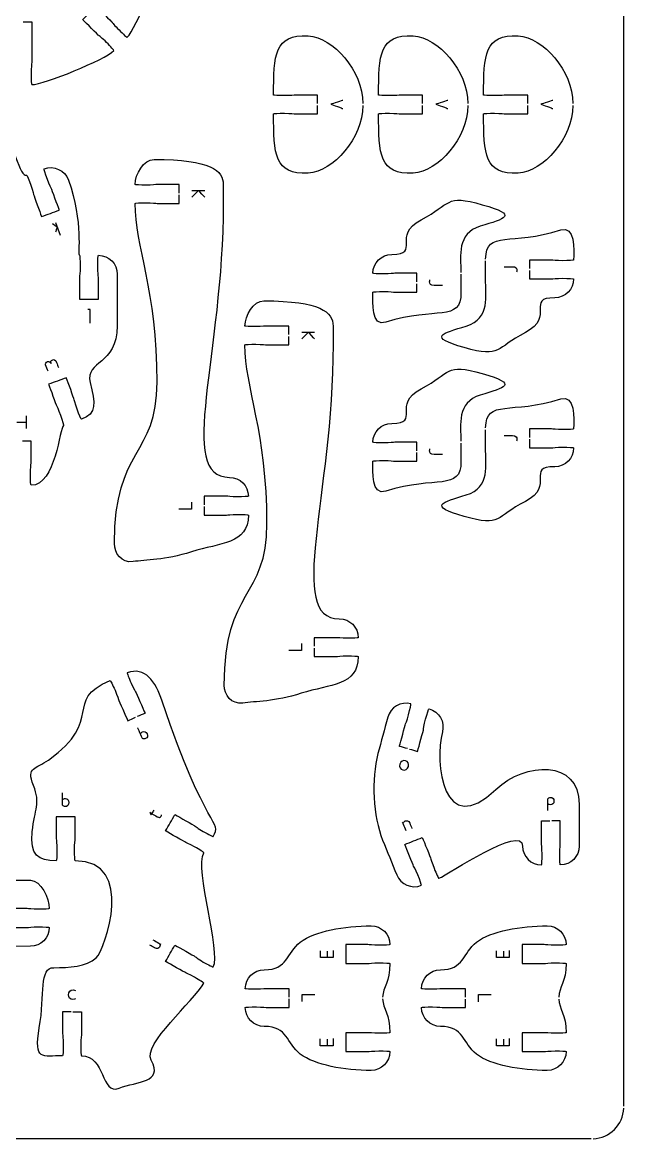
# Model space of a CAD drawing. Extents: x 0 to 300, y 0 to 300.
# Drawn here: x 204.4 to 300, y 0.1 to 177.7 of the extents above; entities that cross this region are included whole.
import ezdxf

# ---------------------------------------------------------------- set-up
doc = ezdxf.new("R2010")
doc.units = 0
doc.header["$MEASUREMENT"] = 0
doc.layers.add('DEFAULT', color=7, linetype='CONTINUOUS')

msp = doc.modelspace()

# ---------------------------------------------------------------- linework, layer by layer
at = {"layer": 'DEFAULT', "color": 1}
for points in [[(300, 5.25), (300, 294.95)], [(294.85, 0.1), (5.15, 0.1)]]:
    msp.add_lwpolyline(points, dxfattribs=at)
at = {"layer": 'DEFAULT', "color": 250}
for points in [[(231.37, 150.89), (233.4, 150.89)], [(209.7, 145.83), (210.43, 143.83)], [(215.18, 129.84), (215.18, 131.97), (214.82, 131.97)], [(248.83, 128.39), (250.85, 128.39)], [(205.04, 114), (203.54, 114)], [(205.04, 115.07), (205.04, 113.05)], [(231.31, 101.35), (231.31, 100.23), (229.29, 100.23)], [(248.77, 78.85), (248.77, 77.73), (246.75, 77.73)], [(253.81, 30.03), (253.81, 28.9), (251.79, 28.9), (251.79, 29.99)], [(252.86, 29.94), (252.86, 28.9)], [(281.82, 30.03), (281.82, 28.9), (279.8, 28.9), (279.8, 29.99)], [(280.88, 29.94), (280.88, 28.9)], [(248.89, 21.9), (248.89, 23.02), (250.91, 23.02)], [(276.9, 21.89), (276.9, 23.02), (278.92, 23.02)], [(253.81, 16.03), (253.81, 14.89), (251.78, 14.89), (251.78, 15.98)], [(281.82, 16.03), (281.82, 14.89), (279.8, 14.89), (279.8, 15.98)], [(252.86, 15.94), (252.86, 14.89)], [(280.88, 15.94), (280.88, 14.89)]]:
    msp.add_lwpolyline(points, dxfattribs=at)
at = {"layer": 'DEFAULT', "color": 1}
for points, knots in [([(204.56, 177.75), (205.01, 177.75), (205.46, 177.75), (205.91, 177.75), (205.91, 175.59), (205.91, 173.42), (205.91, 171.25), (205.91, 171.08), (205.82, 170.47), (205.81, 169.5), (205.81, 168.54), (205.86, 167.75), (205.91, 167.75), (207.91, 167.75), (217.55, 171.74), (218.96, 173.16), (219, 173.2), (218.48, 173.78), (217.8, 174.47), (217.12, 175.15), (216.61, 175.51), (216.49, 175.63), (215.87, 176.25), (214.01, 178.11), (214.01, 178.11), (214.72, 178.82), (215.43, 179.52), (216.14, 180.23), (216.14, 180.23), (217.99, 178.37), (218.61, 177.75), (218.73, 177.63), (219.09, 177.13), (219.78, 176.45), (220.46, 175.76), (221.05, 175.24), (221.08, 175.28), (222.5, 176.69), (226.49, 186.33), (226.49, 188.33), (226.49, 188.39), (225.71, 188.43), (224.74, 188.43), (223.78, 188.43), (223.17, 188.33), (222.99, 188.33), (221.82, 188.33), (220.66, 188.33), (219.49, 188.33), (219.49, 189.33), (219.49, 190.33), (219.49, 191.33), (219.49, 191.33), (222.11, 191.33), (222.99, 191.33), (223.17, 191.33), (223.77, 191.23), (224.74, 191.23), (225.71, 191.23), (226.49, 191.27), (226.49, 191.33), (226.49, 193.33), (222.5, 202.97), (221.09, 204.38), (221.05, 204.42), (220.46, 203.9), (219.78, 203.22), (219.09, 202.53), (218.73, 202.03), (218.61, 201.91), (217.99, 201.29), (216.14, 199.43), (216.14, 199.43), (215.43, 200.14), (214.72, 200.84), (214.01, 201.55), (214.01, 201.55), (215.87, 203.41), (216.49, 204.03), (216.61, 204.15), (217.12, 204.51), (217.8, 205.2), (218.48, 205.88), (219, 206.46), (218.96, 206.5), (217.55, 207.92), (207.91, 211.9), (205.91, 211.9), (205.86, 211.9), (205.81, 211.13), (205.81, 210.16), (205.81, 209.19), (205.91, 208.58), (205.91, 208.41), (205.91, 207.53), (205.91, 201.9), (205.91, 201.9), (205.46, 201.9), (205.01, 201.9), (204.56, 201.9)], [0, 0, 0, 0, 3.83, 3.83, 3.83, 22.26, 22.26, 22.26, 23.26, 23.26, 23.26, 24.26, 24.26, 24.26, 25.26, 25.26, 25.26, 26.26, 26.26, 26.26, 27.26, 27.26, 27.26, 28.26, 28.26, 28.26, 36.766498, 36.766498, 36.766498, 37.766498, 37.766498, 37.766498, 38.766498, 38.766498, 38.766498, 39.766498, 39.766498, 39.766498, 40.766498, 40.766498, 40.766498, 41.766498, 41.766498, 41.766498, 42.766498, 42.766498, 42.766498, 52.696498, 52.696498, 52.696498, 61.196503, 61.196503, 61.196503, 62.196503, 62.196503, 62.196503, 63.196503, 63.196503, 63.196503, 64.196503, 64.196503, 64.196503, 65.196503, 65.196503, 65.196503, 66.196503, 66.196503, 66.196503, 67.196503, 67.196503, 67.196503, 68.196503, 68.196503, 68.196503, 76.703001, 76.703001, 76.703001, 77.703001, 77.703001, 77.703001, 78.703001, 78.703001, 78.703001, 79.703001, 79.703001, 79.703001, 80.703001, 80.703001, 80.703001, 81.703001, 81.703001, 81.703001, 82.703001, 82.703001, 82.703001, 83.703001, 83.703001, 83.703001, 87.533001, 87.533001, 87.533001, 87.533001]), ([(251.35, 164.75), (251.35, 165.2), (251.35, 165.65), (251.35, 166.1), (250.18, 166.1), (249.02, 166.1), (247.85, 166.1), (247.67, 166.1), (247.07, 166), (246.1, 166), (245.13, 166), (244.35, 166.05), (244.35, 166.1), (244.35, 172.46), (244.5, 175.82), (249.84, 175.51), (253.86, 175.28), (258.47, 169.97), (258.55, 164.75)], [0, 0, 0, 0, 3.82, 3.82, 3.82, 13.74, 13.74, 13.74, 14.74, 14.74, 14.74, 15.74, 15.74, 15.74, 16.74, 16.74, 16.74, 17.74, 17.74, 17.74, 17.74]), ([(268.04, 164.75), (268.04, 165.2), (268.04, 165.65), (268.04, 166.1), (266.88, 166.1), (265.71, 166.1), (264.54, 166.1), (264.37, 166.1), (263.76, 166), (262.79, 166), (261.83, 166), (261.04, 166.05), (261.04, 166.1), (261.04, 172.46), (261.2, 175.82), (266.53, 175.51), (270.55, 175.28), (275.16, 169.97), (275.25, 164.75)], [0, 0, 0, 0, 3.82, 3.82, 3.82, 13.74, 13.74, 13.74, 14.74, 14.74, 14.74, 15.74, 15.74, 15.74, 16.74, 16.74, 16.74, 17.74, 17.74, 17.74, 17.74]), ([(284.74, 164.75), (284.74, 165.2), (284.74, 165.65), (284.74, 166.1), (283.57, 166.1), (282.41, 166.1), (281.24, 166.1), (281.06, 166.1), (280.46, 166), (279.49, 166), (278.52, 166), (277.74, 166.05), (277.74, 166.1), (277.74, 172.46), (277.89, 175.82), (283.23, 175.51), (287.25, 175.28), (291.86, 169.97), (291.94, 164.75)], [0, 0, 0, 0, 3.82, 3.82, 3.82, 13.74, 13.74, 13.74, 14.74, 14.74, 14.74, 15.74, 15.74, 15.74, 16.74, 16.74, 16.74, 17.74, 17.74, 17.74, 17.74]), ([(178.69, 157.18), (178.69, 157.63), (178.69, 158.08), (178.69, 158.52), (177.53, 158.52), (176.36, 158.52), (175.2, 158.52), (175.02, 158.52), (174.41, 158.43), (173.45, 158.43), (172.48, 158.43), (171.7, 158.47), (171.7, 158.52), (171.7, 160.19), (172.92, 161.53), (174.69, 161.53), (177.34, 161.53), (182.24, 163.54), (184.31, 164.74), (184.36, 164.77), (184.79, 164.12), (185.27, 163.28), (185.76, 162.44), (185.98, 161.87), (186.06, 161.71), (186.5, 160.96), (187.81, 158.68), (187.81, 158.68), (188.68, 159.18), (189.55, 159.69), (190.41, 160.19), (190.41, 160.19), (189.1, 162.46), (188.66, 163.21), (188.57, 163.36), (188.18, 163.84), (187.7, 164.68), (187.21, 165.52), (186.86, 166.22), (186.91, 166.24), (191.07, 168.65), (191.59, 162.82), (193.02, 163.65), (193.07, 163.68), (193.5, 163.02), (193.98, 162.19), (194.47, 161.35), (194.69, 160.77), (194.77, 160.62), (195.21, 159.86), (196.52, 157.59), (196.52, 157.59), (197.39, 158.09), (198.26, 158.59), (199.12, 159.09), (199.12, 159.09), (197.81, 161.36), (197.37, 162.12), (197.28, 162.27), (196.89, 162.75), (196.41, 163.59), (195.92, 164.42), (195.58, 165.13), (195.62, 165.15), (197.06, 165.98), (198.89, 165.49), (199.72, 164.05), (203.22, 157.99), (204.01, 152.96), (205.08, 153.35), (205.13, 153.36), (205.44, 152.64), (205.77, 151.74), (206.1, 150.83), (206.21, 150.22), (206.27, 150.06), (206.57, 149.24), (207.47, 146.77), (207.47, 146.77), (208.41, 147.11), (209.35, 147.45), (210.29, 147.79), (210.29, 147.79), (209.39, 150.26), (209.09, 151.08), (209.03, 151.25), (208.73, 151.78), (208.4, 152.69), (208.07, 153.6), (207.84, 154.35), (207.89, 154.37), (209.45, 154.94), (211.17, 154.14), (211.74, 152.58), (214.18, 145.87), (213.13, 140.61), (213.5, 140.61), (213.55, 140.61), (213.6, 139.83), (213.6, 138.86), (213.6, 137.89), (213.5, 137.28), (213.5, 137.11), (213.5, 135.94), (213.5, 134.78), (213.5, 133.61), (214.5, 133.61), (215.5, 133.61), (216.5, 133.61), (216.5, 134.78), (216.5, 135.94), (216.5, 137.11), (216.5, 137.28), (216.4, 137.89), (216.4, 138.86), (216.4, 139.83), (216.44, 140.61), (216.5, 140.61), (218.16, 140.61), (219.5, 139.27), (219.5, 137.61), (219.5, 134.87), (219.5, 132.13), (219.5, 129.39), (219.5, 123.03), (214.33, 123.96), (215.21, 120.36), (216.02, 117.05), (216.27, 115.44), (213.8, 114.54), (213.75, 114.53), (213.44, 115.25), (213.11, 116.16), (212.78, 117.07), (212.66, 117.67), (212.6, 117.84), (212.31, 118.66), (211.41, 121.12), (211.41, 121.12), (210.47, 120.78), (209.53, 120.44), (208.59, 120.1), (208.59, 120.1), (209.49, 117.63), (209.79, 116.81), (209.84, 116.64), (210.15, 116.11), (210.48, 115.2), (210.81, 114.29), (211.03, 113.54), (210.98, 113.52), (210.31, 113.27), (209.76, 104.02), (205.79, 104.02), (205.73, 104.02), (205.69, 104.8), (205.69, 105.77), (205.69, 106.73), (205.79, 107.34), (205.79, 107.52), (205.79, 108.39), (205.79, 111.02), (205.79, 111.02), (205.34, 111.02), (204.89, 111.02), (204.44, 111.02)], [0, 0, 0, 0, 3.82, 3.82, 3.82, 13.74, 13.74, 13.74, 14.74, 14.74, 14.74, 15.74, 15.74, 15.74, 16.74, 16.74, 16.74, 17.74, 17.74, 17.74, 18.74, 18.74, 18.74, 19.74, 19.74, 19.74, 20.74, 20.74, 20.74, 29.252608, 29.252608, 29.252608, 30.252608, 30.252608, 30.252608, 31.252608, 31.252608, 31.252608, 32.252608, 32.252608, 32.252608, 33.252608, 33.252608, 33.252608, 34.252608, 34.252608, 34.252608, 35.252608, 35.252608, 35.252608, 36.252608, 36.252608, 36.252608, 44.751555, 44.751555, 44.751555, 45.751555, 45.751555, 45.751555, 46.751555, 46.751555, 46.751555, 47.751555, 47.751555, 47.751555, 48.751555, 48.751555, 48.751555, 49.751555, 49.751555, 49.751555, 50.751555, 50.751555, 50.751555, 51.751555, 51.751555, 51.751555, 52.751555, 52.751555, 52.751555, 61.264375, 61.264375, 61.264375, 62.264375, 62.264375, 62.264375, 63.264375, 63.264375, 63.264375, 64.264375, 64.264375, 64.264375, 65.264375, 65.264375, 65.264375, 66.264375, 66.264375, 66.264375, 67.264375, 67.264375, 67.264375, 68.264375, 68.264375, 68.264375, 78.184375, 78.184375, 78.184375, 86.684375, 86.684375, 86.684375, 96.604375, 96.604375, 96.604375, 97.604375, 97.604375, 97.604375, 98.604375, 98.604375, 98.604375, 99.604375, 99.604375, 99.604375, 122.924375, 122.924375, 122.924375, 123.924375, 123.924375, 123.924375, 124.924375, 124.924375, 124.924375, 125.924375, 125.924375, 125.924375, 126.924375, 126.924375, 126.924375, 127.924375, 127.924375, 127.924375, 136.427798, 136.427798, 136.427798, 137.427798, 137.427798, 137.427798, 138.427798, 138.427798, 138.427798, 139.427798, 139.427798, 139.427798, 140.427798, 140.427798, 140.427798, 141.427798, 141.427798, 141.427798, 142.427798, 142.427798, 142.427798, 143.427798, 143.427798, 143.427798, 147.247798, 147.247798, 147.247798, 147.247798]), ([(258.55, 164.45), (258.47, 159.23), (253.86, 153.92), (249.84, 153.69), (244.5, 153.39), (244.35, 156.74), (244.35, 163.1), (244.35, 163.16), (245.13, 163.2), (246.1, 163.2), (247.07, 163.2), (247.67, 163.1), (247.85, 163.1), (249.02, 163.1), (250.18, 163.1), (251.35, 163.1), (251.35, 163.55), (251.35, 164), (251.35, 164.45)], [0, 0, 0, 0, 1, 1, 1, 2, 2, 2, 3, 3, 3, 4, 4, 4, 13.92, 13.92, 13.92, 17.75, 17.75, 17.75, 17.75]), ([(275.25, 164.45), (275.16, 159.23), (270.55, 153.92), (266.53, 153.69), (261.2, 153.39), (261.04, 156.74), (261.04, 163.1), (261.04, 163.16), (261.83, 163.2), (262.79, 163.2), (263.76, 163.2), (264.37, 163.1), (264.54, 163.1), (265.71, 163.1), (266.88, 163.1), (268.04, 163.1), (268.04, 163.55), (268.04, 164), (268.04, 164.45)], [0, 0, 0, 0, 1, 1, 1, 2, 2, 2, 3, 3, 3, 4, 4, 4, 13.92, 13.92, 13.92, 17.75, 17.75, 17.75, 17.75]), ([(291.94, 164.45), (291.86, 159.23), (287.25, 153.92), (283.23, 153.69), (277.89, 153.39), (277.74, 156.74), (277.74, 163.1), (277.74, 163.16), (278.52, 163.2), (279.49, 163.2), (280.46, 163.2), (281.06, 163.1), (281.24, 163.1), (282.41, 163.1), (283.57, 163.1), (284.74, 163.1), (284.74, 163.55), (284.74, 164), (284.74, 164.45)], [0, 0, 0, 0, 1, 1, 1, 2, 2, 2, 3, 3, 3, 4, 4, 4, 13.92, 13.92, 13.92, 17.75, 17.75, 17.75, 17.75]), ([(229.34, 150.51), (229.34, 150.96), (229.34, 151.41), (229.34, 151.86), (228.18, 151.86), (227.01, 151.86), (225.84, 151.86), (225.67, 151.86), (225.06, 151.76), (224.09, 151.76), (223.13, 151.76), (222.34, 151.81), (222.34, 151.86), (222.34, 153.52), (223.69, 155.86), (225.35, 155.86), (234.41, 155.86), (236.35, 154.08), (236.35, 151.86), (236.35, 150.86), (236.35, 149.86), (236.35, 148.86), (236.35, 124.78), (228.81, 105.29), (237.34, 105.29), (239, 105.29), (240.34, 103.95), (240.34, 102.29), (240.34, 102.24), (239.56, 102.19), (238.59, 102.19), (237.63, 102.19), (237.02, 102.29), (236.84, 102.29), (235.68, 102.29), (234.51, 102.29), (233.34, 102.29), (233.34, 101.84), (233.34, 101.39), (233.34, 100.94)], [0, 0, 0, 0, 3.83, 3.83, 3.83, 13.75, 13.75, 13.75, 14.75, 14.75, 14.75, 15.75, 15.75, 15.75, 16.75, 16.75, 16.75, 17.75, 17.75, 17.75, 26.26, 26.26, 26.26, 27.26, 27.26, 27.26, 28.26, 28.26, 28.26, 29.26, 29.26, 29.26, 30.26, 30.26, 30.26, 40.18, 40.18, 40.18, 44.01, 44.01, 44.01, 44.01]), ([(233.34, 100.64), (233.34, 100.19), (233.34, 99.74), (233.34, 99.29), (234.51, 99.29), (235.68, 99.29), (236.84, 99.29), (237.02, 99.29), (237.63, 99.39), (238.59, 99.39), (239.56, 99.39), (240.34, 99.35), (240.34, 99.29), (240.34, 94.6), (235.82, 94.91), (231.29, 93.44), (227.09, 92.08), (223.99, 92.2), (222.01, 91.88), (220.15, 91.65), (219.06, 93.17), (219.06, 94.76), (219.06, 110.22), (225.84, 108.48), (225.84, 120.44), (225.84, 135.01), (222.34, 142.1), (222.34, 148.86), (222.34, 148.92), (223.13, 148.96), (224.09, 148.96), (225.06, 148.96), (225.67, 148.86), (225.84, 148.86), (227.01, 148.86), (228.18, 148.86), (229.34, 148.86), (229.34, 149.31), (229.34, 149.76), (229.34, 150.21)], [0, 0, 0, 0, 3.82, 3.82, 3.82, 13.74, 13.74, 13.74, 14.74, 14.74, 14.74, 15.74, 15.74, 15.74, 16.74, 16.74, 16.74, 17.74, 17.74, 17.74, 18.74, 18.74, 18.74, 19.74, 19.74, 19.74, 20.74, 20.74, 20.74, 21.74, 21.74, 21.74, 22.74, 22.74, 22.74, 32.66, 32.66, 32.66, 36.49, 36.49, 36.49, 36.49]), ([(267.14, 136.39), (267.14, 136.84), (267.14, 137.29), (267.14, 137.74), (265.98, 137.74), (264.81, 137.74), (263.64, 137.74), (263.47, 137.74), (262.86, 137.64), (261.89, 137.64), (260.92, 137.64), (260.14, 137.68), (260.14, 137.74), (260.14, 139.4), (261.48, 140.74), (263.14, 140.74), (267.87, 140.74), (263.03, 143.76), (267.83, 146.26), (272.64, 148.75), (271.55, 150.36), (277.53, 148.66), (283.5, 146.97), (281.07, 146.42), (277.21, 145.24), (273.43, 144.07), (274.11, 140.5), (274.14, 137.89)], [0, 0, 0, 0, 3.83, 3.83, 3.83, 13.75, 13.75, 13.75, 14.75, 14.75, 14.75, 15.75, 15.75, 15.75, 16.75, 16.75, 16.75, 17.75, 17.75, 17.75, 18.75, 18.75, 18.75, 19.75, 19.75, 19.75, 20.75, 20.75, 20.75, 20.75]), ([(278.06, 140.01), (278.14, 144.72), (282.11, 142.09), (289.99, 144.64), (292.35, 145.4), (292.05, 141.51), (292.05, 139.85), (292.05, 139.8), (291.27, 139.75), (290.3, 139.75), (289.34, 139.75), (288.73, 139.85), (288.55, 139.85), (287.39, 139.85), (286.22, 139.85), (285.05, 139.85), (285.05, 139.4), (285.05, 138.95), (285.05, 138.5)], [0, 0, 0, 0, 1, 1, 1, 2, 2, 2, 3, 3, 3, 4, 4, 4, 13.92, 13.92, 13.92, 17.74, 17.74, 17.74, 17.74]), ([(285.05, 138.2), (285.05, 137.75), (285.05, 137.3), (285.05, 136.85), (286.22, 136.85), (287.39, 136.85), (288.55, 136.85), (288.73, 136.85), (289.34, 136.95), (290.3, 136.95), (291.27, 136.95), (292.05, 136.91), (292.05, 136.85), (292.05, 135.19), (290.71, 133.85), (289.05, 133.85), (284.33, 133.85), (289.17, 130.83), (284.37, 128.33), (279.56, 125.84), (280.65, 124.23), (274.67, 125.92), (268.7, 127.62), (271.12, 128.17), (274.98, 129.36), (278.84, 130.54), (278.05, 134.23), (278.05, 136.85), (278.05, 137.8), (278.05, 138.76), (278.05, 139.71)], [0, 0, 0, 0, 3.84, 3.84, 3.84, 13.76, 13.76, 13.76, 14.76, 14.76, 14.76, 15.76, 15.76, 15.76, 16.76, 16.76, 16.76, 17.76, 17.76, 17.76, 18.76, 18.76, 18.76, 19.76, 19.76, 19.76, 20.76, 20.76, 20.76, 28.86, 28.86, 28.86, 28.86]), ([(274.14, 137.59), (274.14, 136.64), (274.14, 135.69), (274.14, 134.74), (274.14, 129.82), (270.17, 132.53), (262.2, 129.96), (259.84, 129.19), (260.14, 133.08), (260.14, 134.74), (260.14, 134.79), (260.92, 134.84), (261.89, 134.84), (262.86, 134.84), (263.47, 134.74), (263.64, 134.74), (264.81, 134.74), (265.98, 134.74), (267.14, 134.74), (267.14, 135.19), (267.14, 135.64), (267.14, 136.09)], [0, 0, 0, 0, 8.09, 8.09, 8.09, 9.09, 9.09, 9.09, 10.09, 10.09, 10.09, 11.09, 11.09, 11.09, 12.09, 12.09, 12.09, 22.01, 22.01, 22.01, 25.84, 25.84, 25.84, 25.84]), ([(246.8, 128.01), (246.8, 128.46), (246.8, 128.91), (246.8, 129.36), (245.63, 129.36), (244.47, 129.36), (243.3, 129.36), (243.13, 129.36), (242.52, 129.26), (241.55, 129.26), (240.58, 129.26), (239.8, 129.3), (239.8, 129.36), (239.8, 131.02), (241.14, 133.36), (242.8, 133.36), (251.86, 133.36), (253.8, 131.57), (253.8, 129.36), (253.8, 128.36), (253.8, 127.36), (253.8, 126.36), (253.8, 102.28), (246.26, 82.79), (254.8, 82.79), (256.46, 82.79), (257.8, 81.45), (257.8, 79.79), (257.8, 79.74), (257.02, 79.69), (256.05, 79.69), (255.08, 79.69), (254.47, 79.79), (254.3, 79.79), (253.13, 79.79), (251.97, 79.79), (250.8, 79.79), (250.8, 79.34), (250.8, 78.89), (250.8, 78.44)], [0, 0, 0, 0, 3.83, 3.83, 3.83, 13.75, 13.75, 13.75, 14.75, 14.75, 14.75, 15.75, 15.75, 15.75, 16.75, 16.75, 16.75, 17.75, 17.75, 17.75, 26.26, 26.26, 26.26, 27.26, 27.26, 27.26, 28.26, 28.26, 28.26, 29.26, 29.26, 29.26, 30.26, 30.26, 30.26, 40.18, 40.18, 40.18, 44.01, 44.01, 44.01, 44.01]), ([(250.8, 78.14), (250.8, 77.69), (250.8, 77.24), (250.8, 76.79), (251.97, 76.79), (253.13, 76.79), (254.3, 76.79), (254.47, 76.79), (255.08, 76.89), (256.05, 76.89), (257.02, 76.89), (257.8, 76.85), (257.8, 76.79), (257.8, 72.1), (253.28, 72.41), (248.75, 70.94), (244.54, 69.58), (241.45, 69.69), (239.47, 69.38), (237.61, 69.14), (236.52, 70.67), (236.52, 72.25), (236.52, 87.72), (243.3, 85.98), (243.3, 97.94), (243.3, 112.5), (239.8, 119.6), (239.8, 126.36), (239.8, 126.41), (240.58, 126.46), (241.55, 126.46), (242.52, 126.46), (243.13, 126.36), (243.3, 126.36), (244.47, 126.36), (245.63, 126.36), (246.8, 126.36), (246.8, 126.81), (246.8, 127.26), (246.8, 127.71)], [0, 0, 0, 0, 3.82, 3.82, 3.82, 13.74, 13.74, 13.74, 14.74, 14.74, 14.74, 15.74, 15.74, 15.74, 16.74, 16.74, 16.74, 17.74, 17.74, 17.74, 18.74, 18.74, 18.74, 19.74, 19.74, 19.74, 20.74, 20.74, 20.74, 21.74, 21.74, 21.74, 22.74, 22.74, 22.74, 32.66, 32.66, 32.66, 36.49, 36.49, 36.49, 36.49]), ([(267.14, 109.52), (267.14, 109.97), (267.14, 110.42), (267.14, 110.87), (265.98, 110.87), (264.81, 110.87), (263.64, 110.87), (263.47, 110.87), (262.86, 110.77), (261.89, 110.77), (260.92, 110.77), (260.14, 110.82), (260.14, 110.87), (260.14, 112.53), (261.48, 113.87), (263.14, 113.87), (267.87, 113.87), (263.03, 116.89), (267.83, 119.39), (272.64, 121.89), (271.55, 123.49), (277.53, 121.8), (283.5, 120.1), (281.07, 119.55), (277.21, 118.37), (273.43, 117.21), (274.11, 113.63), (274.14, 111.02)], [0, 0, 0, 0, 3.83, 3.83, 3.83, 13.75, 13.75, 13.75, 14.75, 14.75, 14.75, 15.75, 15.75, 15.75, 16.75, 16.75, 16.75, 17.75, 17.75, 17.75, 18.75, 18.75, 18.75, 19.75, 19.75, 19.75, 20.75, 20.75, 20.75, 20.75]), ([(278.06, 113.14), (278.14, 117.85), (282.11, 115.22), (289.99, 117.77), (292.35, 118.53), (292.05, 114.64), (292.05, 112.98), (292.05, 112.93), (291.27, 112.88), (290.3, 112.88), (289.34, 112.88), (288.73, 112.98), (288.55, 112.98), (287.39, 112.98), (286.22, 112.98), (285.05, 112.98), (285.05, 112.54), (285.05, 112.09), (285.05, 111.64)], [0, 0, 0, 0, 1, 1, 1, 2, 2, 2, 3, 3, 3, 4, 4, 4, 13.92, 13.92, 13.92, 17.74, 17.74, 17.74, 17.74]), ([(285.05, 111.34), (285.05, 110.89), (285.05, 110.43), (285.05, 109.98), (286.22, 109.98), (287.39, 109.98), (288.55, 109.98), (288.73, 109.98), (289.34, 110.08), (290.3, 110.08), (291.27, 110.08), (292.05, 110.04), (292.05, 109.98), (292.05, 108.32), (290.71, 106.98), (289.05, 106.98), (284.33, 106.98), (289.17, 103.96), (284.37, 101.47), (279.56, 98.97), (280.65, 97.36), (274.67, 99.06), (268.7, 100.75), (271.12, 101.3), (274.98, 102.49), (278.84, 103.67), (278.05, 107.36), (278.05, 109.98), (278.05, 110.93), (278.05, 111.89), (278.05, 112.84)], [0, 0, 0, 0, 3.84, 3.84, 3.84, 13.76, 13.76, 13.76, 14.76, 14.76, 14.76, 15.76, 15.76, 15.76, 16.76, 16.76, 16.76, 17.76, 17.76, 17.76, 18.76, 18.76, 18.76, 19.76, 19.76, 19.76, 20.76, 20.76, 20.76, 28.85, 28.85, 28.85, 28.85]), ([(274.14, 110.72), (274.14, 109.77), (274.14, 108.82), (274.14, 107.87), (274.14, 102.95), (270.17, 105.66), (262.2, 103.09), (259.84, 102.33), (260.14, 106.21), (260.14, 107.87), (260.14, 107.93), (260.92, 107.97), (261.89, 107.97), (262.86, 107.97), (263.47, 107.87), (263.64, 107.87), (264.81, 107.87), (265.98, 107.87), (267.14, 107.87), (267.14, 108.32), (267.14, 108.77), (267.14, 109.22)], [0, 0, 0, 0, 8.09, 8.09, 8.09, 9.09, 9.09, 9.09, 10.09, 10.09, 10.09, 11.09, 11.09, 11.09, 12.09, 12.09, 12.09, 22.01, 22.01, 22.01, 25.84, 25.84, 25.84, 25.84]), ([(173.34, 78.86), (173.79, 78.86), (174.24, 78.86), (174.69, 78.86), (174.69, 80.03), (174.69, 81.19), (174.69, 82.36), (174.69, 82.53), (174.59, 83.14), (174.59, 84.11), (174.59, 85.08), (174.63, 85.86), (174.69, 85.86), (176.35, 85.86), (178.69, 84.52), (178.69, 82.86), (178.69, 78.44), (183.95, 75.86), (191.69, 75.86), (193.35, 75.86), (194.69, 73.52), (194.69, 71.86), (194.69, 71.81), (193.91, 71.76), (192.94, 71.76), (191.97, 71.76), (191.37, 71.86), (191.19, 71.86), (190.02, 71.86), (188.86, 71.86), (187.69, 71.86), (187.69, 70.86), (187.69, 69.86), (187.69, 68.86), (188.86, 68.86), (190.02, 68.86), (191.19, 68.86), (191.37, 68.86), (191.97, 68.96), (192.94, 68.96), (193.91, 68.96), (194.69, 68.92), (194.69, 68.86), (194.69, 67.2), (193.35, 64.36), (191.69, 64.36), (177.69, 64.36), (181.91, 41.2), (198.69, 41.2), (201.02, 41.2), (203.36, 41.2), (205.69, 41.2), (207.35, 41.2), (208.69, 38.36), (208.69, 36.7), (208.69, 36.64), (207.91, 36.6), (206.94, 36.6), (205.97, 36.6), (205.36, 36.7), (205.19, 36.7), (204.02, 36.7), (202.86, 36.7), (201.69, 36.7), (201.69, 35.7), (201.69, 34.7), (201.69, 33.7), (202.86, 33.7), (204.02, 33.7), (205.19, 33.7), (205.36, 33.7), (205.97, 33.8), (206.94, 33.8), (207.91, 33.8), (208.69, 33.75), (208.69, 33.7), (208.69, 32.04), (207.35, 30.7), (205.69, 30.7), (186.13, 30.7), (193.5, 27.59), (191.27, 26.17), (189.56, 25.08), (190.06, 26.01), (185.27, 22.93), (185.22, 22.9), (184.73, 23.52), (184.18, 24.31), (183.63, 25.1), (183.36, 25.66), (183.26, 25.8), (182.76, 26.52), (181.25, 28.67), (181.25, 28.67), (180.88, 28.41), (180.51, 28.15), (180.14, 27.89)], [0, 0, 0, 0, 3.83, 3.83, 3.83, 13.75, 13.75, 13.75, 14.75, 14.75, 14.75, 15.75, 15.75, 15.75, 16.75, 16.75, 16.75, 17.75, 17.75, 17.75, 18.75, 18.75, 18.75, 19.75, 19.75, 19.75, 20.75, 20.75, 20.75, 30.67, 30.67, 30.67, 39.17, 39.17, 39.17, 49.09, 49.09, 49.09, 50.09, 50.09, 50.09, 51.09, 51.09, 51.09, 52.09, 52.09, 52.09, 53.09, 53.09, 53.09, 72.93, 72.93, 72.93, 73.93, 73.93, 73.93, 74.93, 74.93, 74.93, 75.93, 75.93, 75.93, 85.85, 85.85, 85.85, 94.36, 94.36, 94.36, 104.28, 104.28, 104.28, 105.28, 105.28, 105.28, 106.28, 106.28, 106.28, 107.28, 107.28, 107.28, 108.28, 108.28, 108.28, 109.28, 109.28, 109.28, 110.28, 110.28, 110.28, 111.28, 111.28, 111.28, 112.28, 112.28, 112.28, 116.114006, 116.114006, 116.114006, 116.114006]), ([(212.46, 20.3), (212.91, 20.3), (213.36, 20.3), (213.81, 20.3), (213.81, 19.13), (213.81, 17.97), (213.81, 16.8), (213.81, 16.62), (213.71, 16.02), (213.71, 15.05), (213.71, 14.08), (213.75, 13.3), (213.81, 13.3), (217.61, 13.3), (216.91, 7), (219.78, 8.13), (222.65, 9.26), (226.87, 8.93), (224.89, 12.59), (223.52, 15.12), (231.63, 21.98), (233.26, 24.82), (233.28, 24.87), (232.63, 25.29), (231.79, 25.78), (230.95, 26.26), (230.37, 26.47), (230.22, 26.56), (229.46, 26.99), (227.18, 28.29), (227.18, 28.29), (227.68, 29.16), (228.18, 30.03), (228.67, 30.9), (228.67, 30.9), (230.95, 29.6), (231.71, 29.16), (231.86, 29.07), (232.34, 28.69), (233.18, 28.2), (234.02, 27.72), (234.72, 27.37), (234.75, 27.42), (236.07, 29.74), (231.75, 42.94), (233.26, 45.57), (233.28, 45.62), (232.63, 46.05), (231.79, 46.53), (230.95, 47.01), (230.37, 47.22), (230.22, 47.31), (229.46, 47.74), (227.18, 49.05), (227.18, 49.05), (227.68, 49.92), (228.18, 50.78), (228.67, 51.65), (228.67, 51.65), (230.95, 50.35), (231.71, 49.91), (231.86, 49.82), (232.34, 49.44), (233.18, 48.96), (234.02, 48.48), (234.72, 48.12), (234.75, 48.17), (236.24, 50.78), (233.71, 48.6), (226.66, 69.67), (225.6, 72.83), (223.9, 75.26), (221.1, 74.19), (221.05, 74.17), (221.32, 73.43), (221.72, 72.55), (222.1, 71.66), (222.44, 71.15), (222.51, 70.99), (222.86, 70.19), (223.92, 67.78), (223.92, 67.78), (223.5, 67.6), (223.09, 67.42), (222.68, 67.24)], [0, 0, 0, 0, 3.83, 3.83, 3.83, 13.75, 13.75, 13.75, 14.75, 14.75, 14.75, 15.75, 15.75, 15.75, 16.75, 16.75, 16.75, 17.75, 17.75, 17.75, 18.75, 18.75, 18.75, 19.75, 19.75, 19.75, 20.75, 20.75, 20.75, 21.75, 21.75, 21.75, 30.256309, 30.256309, 30.256309, 31.256309, 31.256309, 31.256309, 32.256309, 32.256309, 32.256309, 33.256309, 33.256309, 33.256309, 34.256309, 34.256309, 34.256309, 35.256309, 35.256309, 35.256309, 36.256309, 36.256309, 36.256309, 37.256309, 37.256309, 37.256309, 45.762619, 45.762619, 45.762619, 46.762619, 46.762619, 46.762619, 47.762619, 47.762619, 47.762619, 48.762619, 48.762619, 48.762619, 49.762619, 49.762619, 49.762619, 50.762619, 50.762619, 50.762619, 51.762619, 51.762619, 51.762619, 52.762619, 52.762619, 52.762619, 53.762619, 53.762619, 53.762619, 57.595594, 57.595594, 57.595594, 57.595594]), ([(212.16, 20.3), (211.71, 20.3), (211.26, 20.3), (210.81, 20.3), (210.81, 19.13), (210.81, 17.97), (210.81, 16.8), (210.81, 16.62), (210.91, 16.02), (210.91, 15.05), (210.91, 14.08), (210.86, 13.3), (210.81, 13.3), (207.66, 13.3), (206.18, 12.36), (207.11, 17.75), (208.05, 23.13), (207.05, 27.3), (209.42, 27.3), (211.79, 27.3), (214.65, 27.41), (216.14, 28.85), (217.63, 30.29), (222.46, 44.3), (212.81, 44.3), (212.76, 44.3), (212.71, 45.08), (212.71, 46.05), (212.71, 47.02), (212.81, 47.63), (212.81, 47.8), (212.81, 48.97), (212.81, 50.13), (212.81, 51.3), (211.81, 51.3), (210.81, 51.3), (209.81, 51.3), (209.81, 50.13), (209.81, 48.97), (209.81, 47.8), (209.81, 47.63), (209.91, 47.02), (209.91, 46.05), (209.91, 45.08), (209.87, 44.3), (209.81, 44.3), (206.89, 44.3), (205.62, 45.17), (205.99, 48.91), (206.37, 52.64), (207.37, 53.32), (206.18, 56.3), (204.99, 59.27), (206.58, 58.91), (208.55, 60.32), (217.71, 66.87), (210.74, 69.73), (218.36, 72.99), (218.41, 73.01), (218.76, 72.31), (219.15, 71.42), (219.54, 70.54), (219.69, 69.94), (219.77, 69.78), (220.11, 68.98), (221.17, 66.58), (221.17, 66.58), (221.58, 66.76), (221.99, 66.94), (222.4, 67.12)], [0, 0, 0, 0, 3.82, 3.82, 3.82, 13.74, 13.74, 13.74, 14.74, 14.74, 14.74, 15.74, 15.74, 15.74, 16.74, 16.74, 16.74, 17.74, 17.74, 17.74, 18.74, 18.74, 18.74, 19.74, 19.74, 19.74, 20.74, 20.74, 20.74, 21.74, 21.74, 21.74, 31.66, 31.66, 31.66, 40.17, 40.17, 40.17, 50.09, 50.09, 50.09, 51.09, 51.09, 51.09, 52.09, 52.09, 52.09, 53.09, 53.09, 53.09, 54.09, 54.09, 54.09, 55.09, 55.09, 55.09, 56.09, 56.09, 56.09, 57.09, 57.09, 57.09, 58.09, 58.09, 58.09, 59.09, 59.09, 59.09, 62.909804, 62.909804, 62.909804, 62.909804]), ([(265.66, 62.14), (265.22, 62.26), (264.79, 62.37), (264.35, 62.49), (264.35, 62.49), (265.03, 65.03), (265.26, 65.87), (265.31, 66.04), (265.56, 66.6), (265.81, 67.53), (266.06, 68.47), (266.22, 69.23), (266.17, 69.25), (264.57, 69.68), (262.92, 68.73), (262.49, 67.13), (261.98, 65.2), (261.46, 63.28), (260.94, 61.35), (259.86, 57.3), (260.17, 51.34), (261.68, 47.6), (262.43, 45.75), (263.18, 43.9), (263.93, 42.05), (264.55, 40.52), (266.3, 39.78), (267.84, 40.4), (267.89, 40.42), (267.64, 41.16), (267.27, 42.06), (266.91, 42.96), (266.59, 43.48), (266.52, 43.64), (266.19, 44.45), (265.21, 46.89), (265.21, 46.89), (266.13, 47.26), (267.06, 47.64), (267.99, 48.01), (267.99, 48.01), (268.98, 45.58), (269.3, 44.77), (269.37, 44.61), (269.51, 44.01), (269.87, 43.11), (270.23, 42.21), (270.57, 41.5), (270.62, 41.52), (272.15, 42.15), (283.93, 50.14), (283.93, 46.64), (283.93, 44.98), (285.27, 43.64), (286.93, 43.64), (286.99, 43.64), (287.03, 44.42), (287.03, 45.39), (287.03, 46.36), (286.93, 46.96), (286.93, 47.14), (286.93, 48.31), (286.93, 49.47), (286.93, 50.64), (287.38, 50.64), (287.83, 50.64), (288.28, 50.64)], [0, 0, 0, 0, 3.820497, 3.820497, 3.820497, 4.820497, 4.820497, 4.820497, 5.820497, 5.820497, 5.820497, 6.820497, 6.820497, 6.820497, 7.820497, 7.820497, 7.820497, 24.778578, 24.778578, 24.778578, 25.778578, 25.778578, 25.778578, 42.740161, 42.740161, 42.740161, 43.740161, 43.740161, 43.740161, 44.740161, 44.740161, 44.740161, 45.740161, 45.740161, 45.740161, 46.740161, 46.740161, 46.740161, 55.241367, 55.241367, 55.241367, 56.241367, 56.241367, 56.241367, 57.241367, 57.241367, 57.241367, 58.241367, 58.241367, 58.241367, 59.241367, 59.241367, 59.241367, 60.241367, 60.241367, 60.241367, 61.241367, 61.241367, 61.241367, 62.241367, 62.241367, 62.241367, 72.161367, 72.161367, 72.161367, 75.991367, 75.991367, 75.991367, 75.991367]), ([(265.95, 62.06), (266.38, 61.95), (266.82, 61.83), (267.25, 61.71), (267.25, 61.71), (267.93, 64.25), (268.16, 65.09), (268.2, 65.26), (268.26, 65.88), (268.51, 66.81), (268.76, 67.74), (269.01, 68.47), (269.06, 68.47), (270.67, 68.04), (271.61, 66.4), (271.18, 64.8), (269.88, 59.94), (271.29, 47.6), (279.7, 55.65), (284.34, 60.09), (292.93, 60.42), (292.93, 53.3), (292.93, 51.08), (292.93, 48.86), (292.93, 46.64), (292.93, 44.98), (291.59, 43.64), (289.93, 43.64), (289.88, 43.64), (289.83, 44.42), (289.83, 45.39), (289.83, 46.36), (289.93, 46.96), (289.93, 47.14), (289.93, 48.31), (289.93, 49.47), (289.93, 50.64), (289.48, 50.64), (289.03, 50.64), (288.58, 50.64)], [0, 0, 0, 0, 3.820497, 3.820497, 3.820497, 4.820497, 4.820497, 4.820497, 5.820497, 5.820497, 5.820497, 6.820497, 6.820497, 6.820497, 7.820497, 7.820497, 7.820497, 8.820497, 8.820497, 8.820497, 9.820497, 9.820497, 9.820497, 28.690497, 28.690497, 28.690497, 29.690497, 29.690497, 29.690497, 30.690497, 30.690497, 30.690497, 31.690497, 31.690497, 31.690497, 41.610497, 41.610497, 41.610497, 45.430497, 45.430497, 45.430497, 45.430497]), ([(246.85, 22.62), (246.85, 23.06), (246.85, 23.51), (246.85, 23.96), (246.85, 23.96), (244.23, 23.96), (243.36, 23.96), (243.18, 23.96), (242.57, 23.86), (241.61, 23.86), (240.64, 23.86), (239.85, 23.9), (239.85, 23.96), (239.86, 25.62), (241.2, 26.96), (242.86, 26.96), (246.64, 26.96), (246.35, 29.62), (248.6, 31.38), (250.86, 33.13), (255.67, 33.96), (259.84, 33.96), (261.5, 33.96), (262.84, 32.62), (262.84, 30.96), (262.84, 30.91), (262.05, 30.86), (261.09, 30.86), (260.12, 30.86), (259.52, 30.96), (259.34, 30.96), (258.17, 30.96), (257, 30.96), (255.84, 30.96), (255.84, 29.96), (255.84, 28.96), (255.84, 27.96), (257, 27.96), (258.17, 27.96), (259.34, 27.96), (259.51, 27.96), (260.12, 28.06), (261.09, 28.06), (262.06, 28.06), (262.84, 28.02), (262.84, 27.96), (262.84, 25.01), (261.75, 24.23), (261.68, 22.62)], [0, 0, 0, 0, 3.82, 3.82, 3.82, 4.82, 4.82, 4.82, 5.82, 5.82, 5.82, 6.82, 6.82, 6.82, 7.83, 7.83, 7.83, 8.83, 8.83, 8.83, 9.83, 9.83, 9.83, 10.83, 10.83, 10.83, 11.83, 11.83, 11.83, 12.83, 12.83, 12.83, 22.76, 22.76, 22.76, 31.26, 31.26, 31.26, 41.18, 41.18, 41.18, 42.18, 42.18, 42.18, 43.18, 43.18, 43.18, 44.18, 44.18, 44.18, 44.18]), ([(274.87, 22.61), (274.87, 23.06), (274.87, 23.51), (274.87, 23.96), (274.87, 23.96), (272.24, 23.96), (271.37, 23.96), (271.2, 23.96), (270.59, 23.86), (269.62, 23.86), (268.65, 23.86), (267.87, 23.9), (267.87, 23.96), (267.87, 25.62), (269.21, 26.96), (270.88, 26.96), (274.66, 26.96), (274.37, 29.62), (276.62, 31.38), (278.88, 33.13), (283.69, 33.96), (287.86, 33.96), (289.52, 33.96), (290.86, 32.62), (290.85, 30.96), (290.85, 30.91), (290.07, 30.86), (289.11, 30.86), (288.14, 30.86), (287.53, 30.96), (287.36, 30.96), (286.19, 30.96), (285.02, 30.96), (283.85, 30.96), (283.85, 29.96), (283.85, 28.96), (283.85, 27.96), (285.02, 27.96), (286.19, 27.96), (287.35, 27.96), (287.53, 27.96), (288.14, 28.06), (289.11, 28.06), (290.07, 28.06), (290.85, 28.02), (290.86, 27.96), (290.85, 25.01), (289.76, 24.23), (289.7, 22.61)], [0, 0, 0, 0, 3.82, 3.82, 3.82, 4.82, 4.82, 4.82, 5.82, 5.82, 5.82, 6.82, 6.82, 6.82, 7.83, 7.83, 7.83, 8.83, 8.83, 8.83, 9.83, 9.83, 9.83, 10.83, 10.83, 10.83, 11.83, 11.83, 11.83, 12.83, 12.83, 12.83, 22.76, 22.76, 22.76, 31.26, 31.26, 31.26, 41.18, 41.18, 41.18, 42.18, 42.18, 42.18, 43.18, 43.18, 43.18, 44.18, 44.18, 44.18, 44.18]), ([(261.68, 22.32), (261.75, 20.7), (262.84, 19.91), (262.84, 16.96), (262.84, 16.91), (262.06, 16.86), (261.09, 16.86), (260.12, 16.86), (259.51, 16.96), (259.34, 16.96), (258.17, 16.96), (257.01, 16.96), (255.84, 16.96), (255.84, 15.96), (255.84, 14.96), (255.84, 13.96), (257, 13.96), (258.17, 13.96), (259.34, 13.96), (259.51, 13.97), (260.12, 14.06), (261.09, 14.06), (262.06, 14.06), (262.84, 14.01), (262.84, 13.96), (262.84, 12.3), (261.49, 10.96), (259.84, 10.96), (255.67, 10.96), (250.86, 11.8), (248.6, 13.55), (246.35, 15.3), (246.64, 17.96), (242.86, 17.96), (241.2, 17.96), (239.86, 19.3), (239.86, 20.96), (239.86, 21.01), (240.64, 21.06), (241.61, 21.06), (242.57, 21.06), (243.18, 20.96), (243.36, 20.96), (244.23, 20.96), (246.85, 20.96), (246.85, 20.96), (246.85, 21.41), (246.85, 21.86), (246.85, 22.32)], [0, 0, 0, 0, 1, 1, 1, 2, 2, 2, 3, 3, 3, 12.91, 12.91, 12.91, 21.410006, 21.410006, 21.410006, 31.340006, 31.340006, 31.340006, 32.340006, 32.340006, 32.340006, 33.340006, 33.340006, 33.340006, 34.340006, 34.340006, 34.340006, 35.340006, 35.340006, 35.340006, 36.340006, 36.340006, 36.340006, 37.340006, 37.340006, 37.340006, 38.340006, 38.340006, 38.340006, 39.340006, 39.340006, 39.340006, 40.340006, 40.340006, 40.340006, 44.190006, 44.190006, 44.190006, 44.190006]), ([(289.7, 22.31), (289.76, 20.69), (290.85, 19.91), (290.86, 16.96), (290.86, 16.91), (290.07, 16.86), (289.11, 16.86), (288.14, 16.86), (287.53, 16.96), (287.35, 16.96), (286.19, 16.96), (285.02, 16.96), (283.86, 16.96), (283.86, 15.96), (283.86, 14.96), (283.85, 13.96), (285.02, 13.96), (286.19, 13.96), (287.36, 13.96), (287.53, 13.96), (288.14, 14.06), (289.11, 14.06), (290.07, 14.06), (290.85, 14.01), (290.85, 13.96), (290.85, 12.3), (289.51, 10.96), (287.85, 10.96), (283.69, 10.96), (278.88, 11.79), (276.62, 13.54), (274.36, 15.29), (274.65, 17.96), (270.88, 17.96), (269.22, 17.96), (267.88, 19.3), (267.87, 20.96), (267.87, 21.01), (268.65, 21.06), (269.62, 21.06), (270.59, 21.06), (271.2, 20.96), (271.37, 20.96), (272.25, 20.96), (274.87, 20.96), (274.87, 20.96), (274.87, 21.41), (274.87, 21.86), (274.87, 22.31)], [0, 0, 0, 0, 1, 1, 1, 2, 2, 2, 3, 3, 3, 12.91, 12.91, 12.91, 21.410006, 21.410006, 21.410006, 31.340006, 31.340006, 31.340006, 32.340006, 32.340006, 32.340006, 33.340006, 33.340006, 33.340006, 34.340006, 34.340006, 34.340006, 35.340006, 35.340006, 35.340006, 36.340006, 36.340006, 36.340006, 37.340006, 37.340006, 37.340006, 38.340006, 38.340006, 38.340006, 39.340006, 39.340006, 39.340006, 40.340006, 40.340006, 40.340006, 44.190006, 44.190006, 44.190006, 44.190006])]:
    msp.add_open_spline(points, degree=3, knots=knots, dxfattribs=at)
at = {"layer": 'DEFAULT', "color": 250}
for points, knots in [([(255.34, 165.25), (255.34, 165.25), (253.7, 164.7), (253.45, 164.63), (253.7, 164.56), (255.34, 163.95), (255.34, 163.95)], [0, 0, 0, 0, 1.02, 1.02, 1.02, 2.02, 2.02, 2.02, 2.02]), ([(272.03, 165.25), (272.03, 165.25), (270.4, 164.7), (270.14, 164.63), (270.39, 164.56), (272.03, 163.95), (272.03, 163.95)], [0, 0, 0, 0, 1.02, 1.02, 1.02, 2.02, 2.02, 2.02, 2.02]), ([(288.72, 165.25), (288.72, 165.25), (287.09, 164.7), (286.84, 164.63), (287.09, 164.56), (288.72, 163.95), (288.72, 163.95)], [0, 0, 0, 0, 1.02, 1.02, 1.02, 2.02, 2.02, 2.02, 2.02]), ([(233.4, 149.85), (233.4, 149.85), (232.5, 150.84), (232.42, 150.89), (232.07, 150.54), (231.72, 150.19), (231.37, 149.83)], [0, 0, 0, 0, 1, 1, 1, 5.218668, 5.218668, 5.218668, 5.218668]), ([(209.23, 145.66), (209.48, 145.47), (209.72, 145.28), (209.97, 145.09), (209.95, 145.03), (209.67, 144.28), (209.67, 144.28)], [0, 0, 0, 0, 2.640355, 2.640355, 2.640355, 3.640355, 3.640355, 3.640355, 3.640355]), ([(280.98, 138.8), (281.44, 138.8), (281.89, 138.8), (282.34, 138.8), (282.87, 138.8), (283.04, 138.53), (283.04, 138.19), (283.04, 138.09), (283.02, 137.97), (282.99, 137.91)], [0, 0, 0, 0, 3.833, 3.833, 3.833, 4.833, 4.833, 4.833, 5.833, 5.833, 5.833, 5.833]), ([(271.21, 135.79), (270.76, 135.79), (270.31, 135.79), (269.86, 135.79), (269.32, 135.79), (269.16, 136.06), (269.16, 136.4), (269.16, 136.5), (269.18, 136.62), (269.21, 136.68)], [0, 0, 0, 0, 3.833, 3.833, 3.833, 4.833, 4.833, 4.833, 5.833, 5.833, 5.833, 5.833]), ([(250.85, 127.34), (250.85, 127.34), (249.95, 128.34), (249.88, 128.39), (249.53, 128.04), (249.18, 127.69), (248.83, 127.33)], [0, 0, 0, 0, 1, 1, 1, 5.219371, 5.219371, 5.219371, 5.219371]), ([(208.5, 122.16), (208.38, 122.5), (208.25, 122.85), (208.12, 123.2), (208.07, 123.36), (208.13, 123.6), (208.42, 123.71), (208.61, 123.77), (208.87, 123.63), (208.97, 123.42), (208.89, 123.65), (208.92, 123.89), (209.24, 124), (209.42, 124.07), (209.68, 124.03), (209.86, 123.56), (209.95, 123.29), (210.05, 123.02), (210.15, 122.76)], [0, 0, 0, 0, 3.15557, 3.15557, 3.15557, 4.15557, 4.15557, 4.15557, 5.15557, 5.15557, 5.15557, 6.15557, 6.15557, 6.15557, 7.15557, 7.15557, 7.15557, 9.577846, 9.577846, 9.577846, 9.577846]), ([(280.98, 111.93), (281.44, 111.93), (281.89, 111.93), (282.34, 111.93), (282.87, 111.93), (283.04, 111.67), (283.04, 111.32), (283.04, 111.22), (283.02, 111.11), (282.99, 111.04)], [0, 0, 0, 0, 3.833, 3.833, 3.833, 4.833, 4.833, 4.833, 5.833, 5.833, 5.833, 5.833]), ([(271.21, 108.93), (270.76, 108.93), (270.31, 108.93), (269.86, 108.93), (269.32, 108.93), (269.16, 109.19), (269.16, 109.54), (269.16, 109.63), (269.18, 109.75), (269.21, 109.82)], [0, 0, 0, 0, 3.833, 3.833, 3.833, 4.833, 4.833, 4.833, 5.833, 5.833, 5.833, 5.833]), ([(223.19, 64.47), (223.22, 64.6), (223.34, 64.73), (223.5, 64.8), (223.77, 64.92), (224.1, 64.84), (224.26, 64.47), (224.4, 64.16), (224.28, 63.85), (224, 63.73), (223.82, 63.65), (223.65, 63.66), (223.51, 63.75), (223.46, 63.88), (222.76, 65.45), (222.76, 65.45)], [0, 0, 0, 0, 1, 1, 1, 2, 2, 2, 3, 3, 3, 4, 4, 4, 5, 5, 5, 5]), ([(264.41, 59.66), (264.55, 60.18), (264.97, 60.31), (265.31, 60.22), (265.69, 60.11), (265.91, 59.76), (265.79, 59.31), (265.67, 58.85), (265.28, 58.65), (264.9, 58.76), (264.49, 58.86), (264.3, 59.23), (264.41, 59.66)], [0, 0, 0, 0, 1, 1, 1, 2, 2, 2, 3, 3, 3, 4, 4, 4, 4]), ([(210.82, 53.99), (210.91, 54.13), (211.05, 54.21), (211.26, 54.21), (211.58, 54.21), (211.81, 53.96), (211.8, 53.59), (211.8, 53.14), (211.51, 52.92), (211.23, 52.92), (211.04, 52.92), (210.91, 52.99), (210.82, 53.16), (210.82, 53.26), (210.82, 55.09), (210.82, 55.09)], [0, 0, 0, 0, 1.003, 1.003, 1.003, 2.006, 2.006, 2.006, 3.009, 3.009, 3.009, 4.012, 4.012, 4.012, 5.015, 5.015, 5.015, 5.015]), ([(287.95, 52.31), (287.95, 52.31), (287.95, 54.03), (287.95, 54.17), (288.04, 54.3), (288.19, 54.39), (288.39, 54.39), (288.69, 54.39), (288.92, 54.15), (288.92, 53.81), (288.92, 53.4), (288.65, 53.2), (288.35, 53.2), (288.19, 53.2), (288.02, 53.27), (287.95, 53.38)], [0, 0, 0, 0, 1, 1, 1, 2, 2, 2, 3, 3, 3, 4, 4, 4, 5, 5, 5, 5]), ([(225.31, 52.35), (225.2, 52.16), (225.1, 51.98), (224.99, 51.79), (224.89, 51.85), (224.78, 51.91), (224.68, 51.97), (224.75, 51.85), (224.81, 51.72), (224.88, 51.6), (224.92, 51.66), (224.95, 51.73), (224.99, 51.79), (225.28, 51.63), (225.56, 51.47), (225.84, 51.31), (225.99, 51.22), (226.12, 51.18), (226.22, 51.21), (226.32, 51.22), (226.4, 51.29), (226.46, 51.4), (226.51, 51.49), (226.54, 51.56), (226.55, 51.62)], [0, 0, 0, 0, 1.801606, 1.801606, 1.801606, 2.812615, 2.812615, 2.812615, 4.007912, 4.007912, 4.007912, 4.645327, 4.645327, 4.645327, 7.433755, 7.433755, 7.433755, 8.433755, 8.433755, 8.433755, 9.433755, 9.433755, 9.433755, 10.433755, 10.433755, 10.433755, 10.433755]), ([(265.41, 49.09), (265.28, 49.41), (265.14, 49.74), (265.01, 50.07), (264.95, 50.21), (264.91, 50.32), (264.85, 50.43)], [0, 0, 0, 0, 3.000306, 3.000306, 3.000306, 4.000306, 4.000306, 4.000306, 4.000306]), ([(264.95, 50.21), (264.97, 50.36), (265.07, 50.55), (265.29, 50.64), (265.48, 50.72), (265.81, 50.72), (266, 50.26), (266.11, 49.99), (266.22, 49.73), (266.33, 49.46)], [0, 0, 0, 0, 1, 1, 1, 2, 2, 2, 4.456586, 4.456586, 4.456586, 4.456586]), ([(226.23, 31.13), (226.29, 31.01), (226.35, 30.8), (226.22, 30.58), (226.11, 30.38), (225.86, 30.2), (225.42, 30.46), (225.18, 30.6), (224.93, 30.74), (224.69, 30.88)], [0, 0, 0, 0, 1, 1, 1, 2, 2, 2, 4.405905, 4.405905, 4.405905, 4.405905]), ([(225.17, 31.73), (225.48, 31.56), (225.78, 31.38), (226.09, 31.21), (226.22, 31.13), (226.34, 31.07), (226.44, 31.02)], [0, 0, 0, 0, 2.992217, 2.992217, 2.992217, 3.992217, 3.992217, 3.992217, 3.992217]), ([(212.88, 22.34), (212.81, 22.3), (212.65, 22.25), (212.46, 22.25), (212.02, 22.25), (211.74, 22.55), (211.74, 22.99), (211.74, 23.44), (212.04, 23.76), (212.52, 23.76), (212.67, 23.76), (212.81, 23.72), (212.88, 23.69)], [0, 0, 0, 0, 1, 1, 1, 2, 2, 2, 3, 3, 3, 4, 4, 4, 4])]:
    msp.add_open_spline(points, degree=3, knots=knots, dxfattribs=at)
at = {"layer": 'DEFAULT', "color": 1}
msp.add_open_spline([(295.15, 0.1), (297.78, 0.18), (299.92, 2.32), (300, 4.95)], degree=3, dxfattribs=at)

doc.saveas('drawing.dxf')
